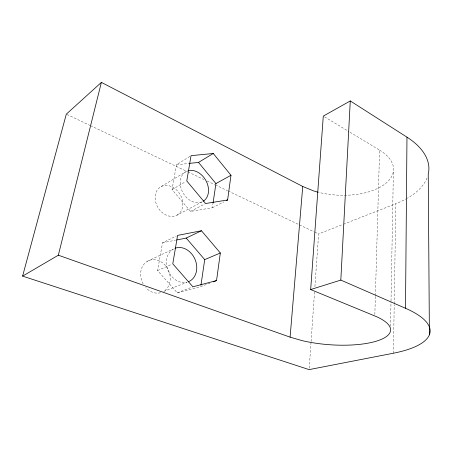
<?xml version="1.0" encoding="UTF-8"?>
<svg xmlns="http://www.w3.org/2000/svg" width="452" height="452" viewBox="0 0 452 452"><rect width="100%" height="100%" fill="white"/><g stroke="black" fill="none" stroke-linecap="round" stroke-linejoin="round"><path stroke-width="0.34" stroke-dasharray="2.26 1.69" d="M393.426 353.215L394.212 304.552M394.223 303.846L395.845 203.694A91.332 47.076 2.8 0 0 406.71 198.586M390.545 326.276L390.997 301.631M391.014 300.925L393.393 171.353M374.844 314.541L375.375 296.196M375.392 295.489L379.601 150.115L349.65 132.024M309.213 368.205L311.032 342.198M311.083 341.497L314.626 290.89M314.92 286.675L318.615 233.961L342.831 224.469M189.885 156.386L176.466 164.771L172.042 189.563L190.541 211.417L212.355 207.767L212.971 203.62M209.96 283.099L200.744 286.602L177.308 292.823L157.584 270.567L162.539 242.803L176.331 236.017M161.336 186.473L186.422 171.381M172.042 189.563L185.597 181.653M176.986 215.186A16.362 12.865 59.1 0 0 174.783 188.501A16.362 12.865 59.1 0 0 155.166 199.089A16.362 12.865 59.1 0 0 176.986 215.186L202.733 201.53A17.148 12.989 59.8 0 1 182.399 191.682A17.148 12.989 59.8 0 1 187.687 170.873M190.541 211.417L205.022 203.829M212.355 207.767L223.943 201.852M147.38 261.256L173.178 249.114M157.584 270.567L171.517 264.392M163.714 291.478L186.987 282.223A18.052 14.577 66.8 0 1 167.828 269.85A18.052 14.577 66.8 0 1 174.308 248.532M343.486 224.215L395.845 203.694M177.308 292.823L192.264 287.06M162.539 242.803L175.387 240.238M176.466 164.771L188.863 163.449M66.941 114.463L89.88 125.357M90.513 125.656L187.36 171.641M187.998 171.941L203.925 179.506M207.112 181.02L214.756 184.648M215.395 184.953L227.503 190.699M228.141 191.004L298.862 224.582M299.501 224.887L314.151 231.842M314.79 232.147L318.615 233.961M324.491 116.831L349.051 131.662M427.027 178.009A91.332 47.076 2.8 0 1 407.297 198.253M160.483 292.766A17.176 14.357 66.9 0 1 145.764 287.579M143.154 283.901A17.176 14.357 66.9 0 1 147.086 261.431A17.176 14.357 66.9 0 1 167.647 268.725A17.176 14.357 66.9 0 1 163.923 291.269M379.601 150.115A53.98 27.798 2.7 0 1 383.629 184.992A53.98 27.798 2.7 0 1 318.75 192.36"/><path stroke-width="0.68" d="M405.5 308.275L406.975 137.165L350.272 100.943L323.293 116.102L310.671 289.546L374.804 315.954A60.291 18.939 4.3 0 1 377.979 340.644A60.291 18.939 4.3 0 1 302.094 340.622L290.094 337.147L58.342 255.205L22.6 276.127L309.111 369.612L393.426 353.215A102.067 32.115 4.3 0 0 405.5 308.275L340.825 280.087L310.671 289.546M340.825 280.087L350.272 100.943M290.094 337.147L302.744 186.467L101.378 82.388L66.303 114.164L22.6 276.127M216.542 280.59L220.333 252.979L201.468 230.757L177.585 235.402L172.783 263.832L192.914 286.805L216.542 280.59L213.254 281.845M227.605 199.982L230.989 175.286L213.259 153.494L191.049 155.657L186.778 180.964L205.626 203.513L227.605 199.982L226.384 200.609M200.948 285.218L204.716 259.623L186.207 238.074L176.738 239.967M213.073 202.925L215.926 183.568L198.501 162.415L189.552 163.375M58.342 255.205L101.378 82.388M198.501 162.415L213.259 153.494M215.926 183.568L230.989 175.286M186.207 238.074L201.468 230.757M204.716 259.623L220.333 252.979M302.744 186.467L313.468 190.857A53.98 27.798 2.7 0 0 318.072 192.19M429.4 334.825L428.242 174.201A91.332 47.076 2.8 0 0 406.975 137.165M188.348 170.681A17.148 12.989 59.8 0 1 206.366 181.438A17.148 12.989 59.8 0 1 203.321 201.191M174.901 248.289A18.052 14.577 66.8 0 1 195.236 259.872A18.052 14.577 66.8 0 1 188.201 281.839"/></g></svg>
